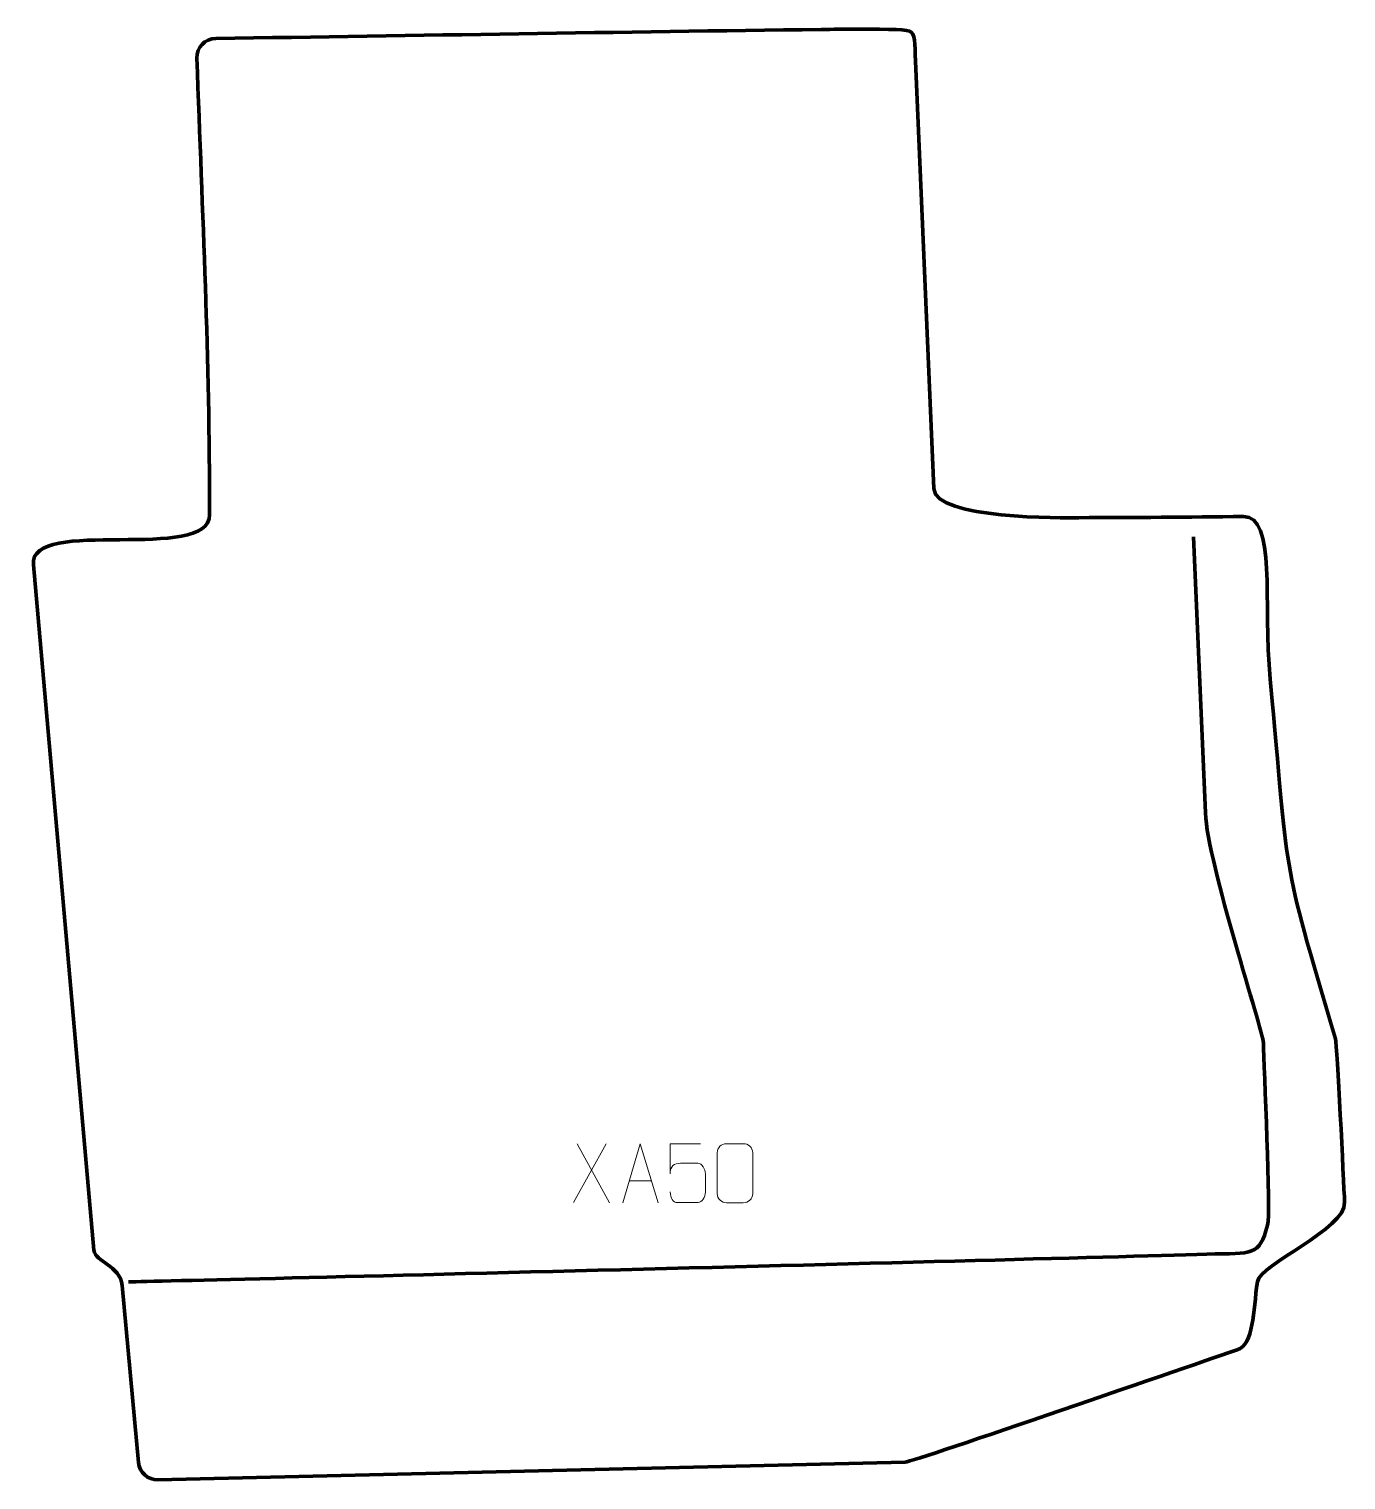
# Model space of a CAD drawing. Header units: millimetres. Extents: x 3441 to 3998, y 153 to 768.
import ezdxf

# ---------------------------------------------------------------- set-up
doc = ezdxf.new("R2010")
doc.units = ezdxf.units.MM
doc.header["$MEASUREMENT"] = 0
doc.layers.add('layer 1', color=7, linetype='Continuous')
doc.layers.add('layer 2', color=7, linetype='Continuous')

msp = doc.modelspace()

# ---------------------------------------------------------------- linework, layer by layer
at = {"layer": 'layer 1', "color": 230, "lineweight": 200}
msp.add_open_spline([(3519.6599, 763.718), (3605.0718, 764.9765), (3690.788, 766.4875), (3775.93, 767.5195), (3775.93, 767.5195), (3780.8716, 767.5793), (3785.8111, 767.7275), (3790.7488, 767.6942), (3790.7488, 767.6942), (3806.0155, 767.5912), (3812.7067, 767.6556), (3814.1045, 766.3622), (3814.1045, 766.3622), (3816.0738, 764.54), (3815.5725, 759.8813), (3815.9623, 750.9015), (3815.9623, 750.9015), (3815.9623, 750.9015), (3823.6771, 573.156), (3823.6771, 573.156), (3823.6771, 573.156), (3824.2472, 560.0215), (3878.7162, 560.7921), (3885.0037, 560.8198), (3885.0037, 560.8198), (3908.3548, 560.923), (3931.3513, 560.9971), (3954.6976, 561.3403), (3954.6976, 561.3403), (3968.8117, 561.5478), (3962.918, 525.2451), (3966.0161, 492.4945), (3966.0161, 492.4945), (3974.1116, 406.9175), (3970.0291, 419.5525), (3993.6709, 340.1081), (3993.6709, 340.1081), (3994.4002, 337.6574), (3997.0824, 280.0029), (3997.5393, 270.9795), (3997.5393, 270.9795), (3998.1157, 259.5949), (3961.7099, 244.791), (3960.6242, 237.2893), (3960.6242, 237.2893), (3958.7768, 224.5253), (3959.173, 210.9345), (3952.0539, 208.5056), (3952.0539, 208.5056), (3937.9135, 203.6813), (3814.7172, 161.0257), (3811.5235, 160.9506), (3811.5235, 160.9506), (3811.5235, 160.9506), (3495.1229, 153.4984), (3495.1229, 153.4984), (3495.1229, 153.4984), (3490.9114, 153.3993), (3487.358, 156.5623), (3486.9688, 160.757), (3486.9688, 160.757), (3486.9688, 160.757), (3480.0136, 235.7054), (3480.0136, 235.7054), (3480.0136, 235.7054), (3479.2076, 244.3921), (3468.5192, 245.6038), (3468.0728, 250.6586), (3468.0728, 250.6586), (3468.0728, 250.6586), (3442.4321, 540.9043), (3442.4321, 540.9043), (3442.4321, 540.9043), (3440.6039, 561.5999), (3517.0547, 541.4424), (3517.0547, 562.1071), (3517.0547, 562.1071), (3517.0547, 628.5275), (3514.0556, 688.6593), (3511.6363, 755.4129), (3511.6363, 755.4129), (3511.473, 759.9212), (3515.1489, 763.6515), (3519.6599, 763.718)], degree=3, knots=[0, 0, 0, 0, 0.04545455, 0.04545455, 0.04545455, 0.04545455, 0.09090909, 0.09090909, 0.09090909, 0.09090909, 0.13636364, 0.13636364, 0.13636364, 0.13636364, 0.18181818, 0.18181818, 0.18181818, 0.18181818, 0.22727273, 0.22727273, 0.22727273, 0.22727273, 0.27272727, 0.27272727, 0.27272727, 0.27272727, 0.31818182, 0.31818182, 0.31818182, 0.31818182, 0.36363636, 0.36363636, 0.36363636, 0.36363636, 0.40909091, 0.40909091, 0.40909091, 0.40909091, 0.45454545, 0.45454545, 0.45454545, 0.45454545, 0.5, 0.5, 0.5, 0.5, 0.54545455, 0.54545455, 0.54545455, 0.54545455, 0.59090909, 0.59090909, 0.59090909, 0.59090909, 0.63636364, 0.63636364, 0.63636364, 0.63636364, 0.68181818, 0.68181818, 0.68181818, 0.68181818, 0.72727273, 0.72727273, 0.72727273, 0.72727273, 0.77272727, 0.77272727, 0.77272727, 0.77272727, 0.81818182, 0.81818182, 0.81818182, 0.81818182, 0.86363636, 0.86363636, 0.86363636, 0.86363636, 0.90909091, 0.90909091, 0.90909091, 0.90909091, 1, 1, 1, 1], dxfattribs=at)
at = {"layer": 'layer 1', "color": 250, "lineweight": 9}
for points in [[(3684.8749, 295.7602), (3684.8749, 295.7602), (3671.1343, 270.8644), (3671.1343, 270.8644)], [(3672.5889, 295.7602), (3672.5889, 295.7602), (3686.3295, 270.8067), (3686.3295, 270.8067)], [(3694.7114, 280.0561), (3694.7114, 280.0561), (3704.2071, 280.0561), (3704.2071, 280.0561)]]:
    msp.add_open_spline(points, degree=3, dxfattribs=at)
for points, knots in [([(3691.9888, 270.8067), (3691.9888, 270.8067), (3699.3598, 295.7602), (3699.3598, 295.7602), (3699.3598, 295.7602), (3699.3598, 295.7602), (3706.9297, 270.8067), (3706.9297, 270.8067)], [0, 0, 0, 0, 0.33333333, 0.33333333, 0.33333333, 0.33333333, 1, 1, 1, 1]), ([(3724.8533, 295.7382), (3724.8533, 295.7382), (3712.0016, 295.7382), (3712.0016, 295.7382), (3712.0016, 295.7382), (3712.0019, 291.5076), (3712.0019, 287.2767), (3712.0016, 283.0455), (3712.0016, 283.0455), (3712.0013, 286.3556), (3713.6323, 287.4274), (3716.4443, 287.4879), (3716.4443, 287.4879), (3718.8839, 287.4882), (3721.3234, 287.4882), (3723.7626, 287.4879), (3723.7626, 287.4879), (3725.4124, 287.4947), (3726.8873, 285.1142), (3726.9158, 283.0455), (3726.9158, 283.0455), (3726.9155, 280.4582), (3726.9155, 277.8706), (3726.9158, 275.2829), (3726.9158, 275.2829), (3726.962, 273.3235), (3725.4626, 270.8872), (3723.8367, 270.8287), (3723.8367, 270.8287), (3721.8802, 270.829), (3716.9852, 270.829), (3715.0282, 270.8287), (3715.0282, 270.8287), (3713.1827, 270.8199), (3712.0756, 272.7847), (3712.0548, 275.3358)], [0, 0, 0, 0, 0.1, 0.1, 0.1, 0.1, 0.2, 0.2, 0.2, 0.2, 0.3, 0.3, 0.3, 0.3, 0.4, 0.4, 0.4, 0.4, 0.5, 0.5, 0.5, 0.5, 0.6, 0.6, 0.6, 0.6, 0.7, 0.7, 0.7, 0.7, 0.8, 0.8, 0.8, 0.8, 1, 1, 1, 1]), ([(3735.8785, 295.7827), (3738.2446, 295.7827), (3740.6111, 295.7827), (3742.9776, 295.7827), (3742.9776, 295.7827), (3744.9581, 295.8183), (3746.9841, 294.324), (3747.0112, 291.8819), (3747.0112, 291.8819), (3747.0108, 286.1245), (3747.0108, 280.3667), (3747.0112, 274.6085), (3747.0112, 274.6085), (3746.8691, 272.2809), (3745.1627, 270.7986), (3742.9776, 270.7878), (3742.9776, 270.7878), (3740.6052, 270.7882), (3738.2328, 270.7882), (3735.8608, 270.7878), (3735.8608, 270.7878), (3733.9023, 270.6822), (3731.8959, 272.5701), (3731.9073, 274.5911), (3731.9073, 274.5911), (3731.9077, 280.3717), (3731.9077, 286.152), (3731.9073, 291.9318), (3731.9073, 291.9318), (3731.9116, 294.0738), (3733.6887, 295.7963), (3735.8785, 295.7827)], [0, 0, 0, 0, 0.11111111, 0.11111111, 0.11111111, 0.11111111, 0.22222222, 0.22222222, 0.22222222, 0.22222222, 0.33333333, 0.33333333, 0.33333333, 0.33333333, 0.44444444, 0.44444444, 0.44444444, 0.44444444, 0.55555556, 0.55555556, 0.55555556, 0.55555556, 0.66666667, 0.66666667, 0.66666667, 0.66666667, 0.77777778, 0.77777778, 0.77777778, 0.77777778, 1, 1, 1, 1])]:
    msp.add_open_spline(points, degree=3, knots=knots, dxfattribs=at)
at = {"layer": 'layer 2', "color": 142, "lineweight": 200}
msp.add_open_spline([(3482.6688, 237.2955), (3489.9433, 237.2955), (3853.1252, 246.4328), (3939.2516, 248.9947), (3939.2516, 248.9947), (3959.3432, 249.5923), (3961.072, 247.9997), (3964.9578, 261.2294), (3964.9578, 261.2294), (3966.3407, 265.9379), (3963.3969, 328.9399), (3963.1525, 338.4722), (3963.1525, 338.4722), (3963.0187, 343.6924), (3939.544, 414.1071), (3938.5992, 435.8389), (3938.5992, 435.8389), (3938.5992, 435.8389), (3933.5192, 552.6789), (3933.5192, 552.6789)], degree=3, knots=[0, 0, 0, 0, 0.16666667, 0.16666667, 0.16666667, 0.16666667, 0.33333333, 0.33333333, 0.33333333, 0.33333333, 0.5, 0.5, 0.5, 0.5, 0.66666667, 0.66666667, 0.66666667, 0.66666667, 1, 1, 1, 1], dxfattribs=at)

doc.saveas('drawing.dxf')
